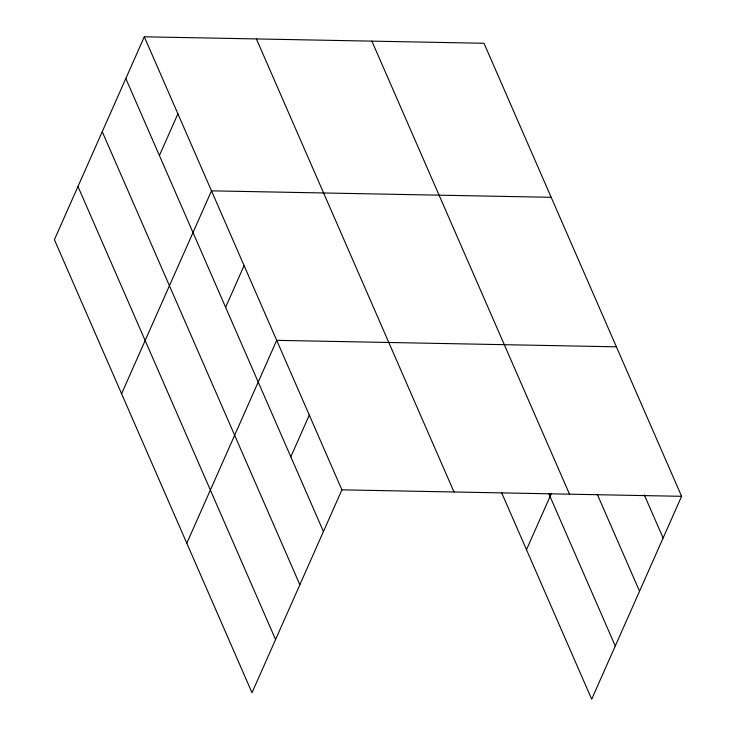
<?xml version="1.0" encoding="UTF-8"?>
<svg xmlns="http://www.w3.org/2000/svg" width="736" height="736" viewBox="0 0 736 736"><rect width="100%" height="100%" fill="white"/><g stroke="black" fill="none" stroke-linecap="round" stroke-linejoin="round"><path stroke-width="1.1" d="M144.302 36.8L54.4 239.688L252.006 692.732L341.909 489.845L144.302 36.8L483.994 43.268L681.6 496.312L591.698 699.2L501.685 492.844M159.408 155.535L177.9 113.822M121.587 393.723L211.49 190.836L551.181 197.303M225.612 307.308L244.094 265.586M186.797 543.223L276.699 340.345L616.391 346.812M290.821 456.817L309.304 415.095M526.488 549.691L551.43 493.405M341.909 489.845L681.6 496.312M644.285 494.868L663.118 538.034M597.301 494.353L639.547 591.22M371.892 41.133L569.508 494.178M548.679 493.35L615.268 646.015M256.404 38.934L454.011 491.979M125.819 78.522L323.426 531.567M102.249 131.707L299.856 584.752M77.97 186.502L275.577 639.547"/></g></svg>
